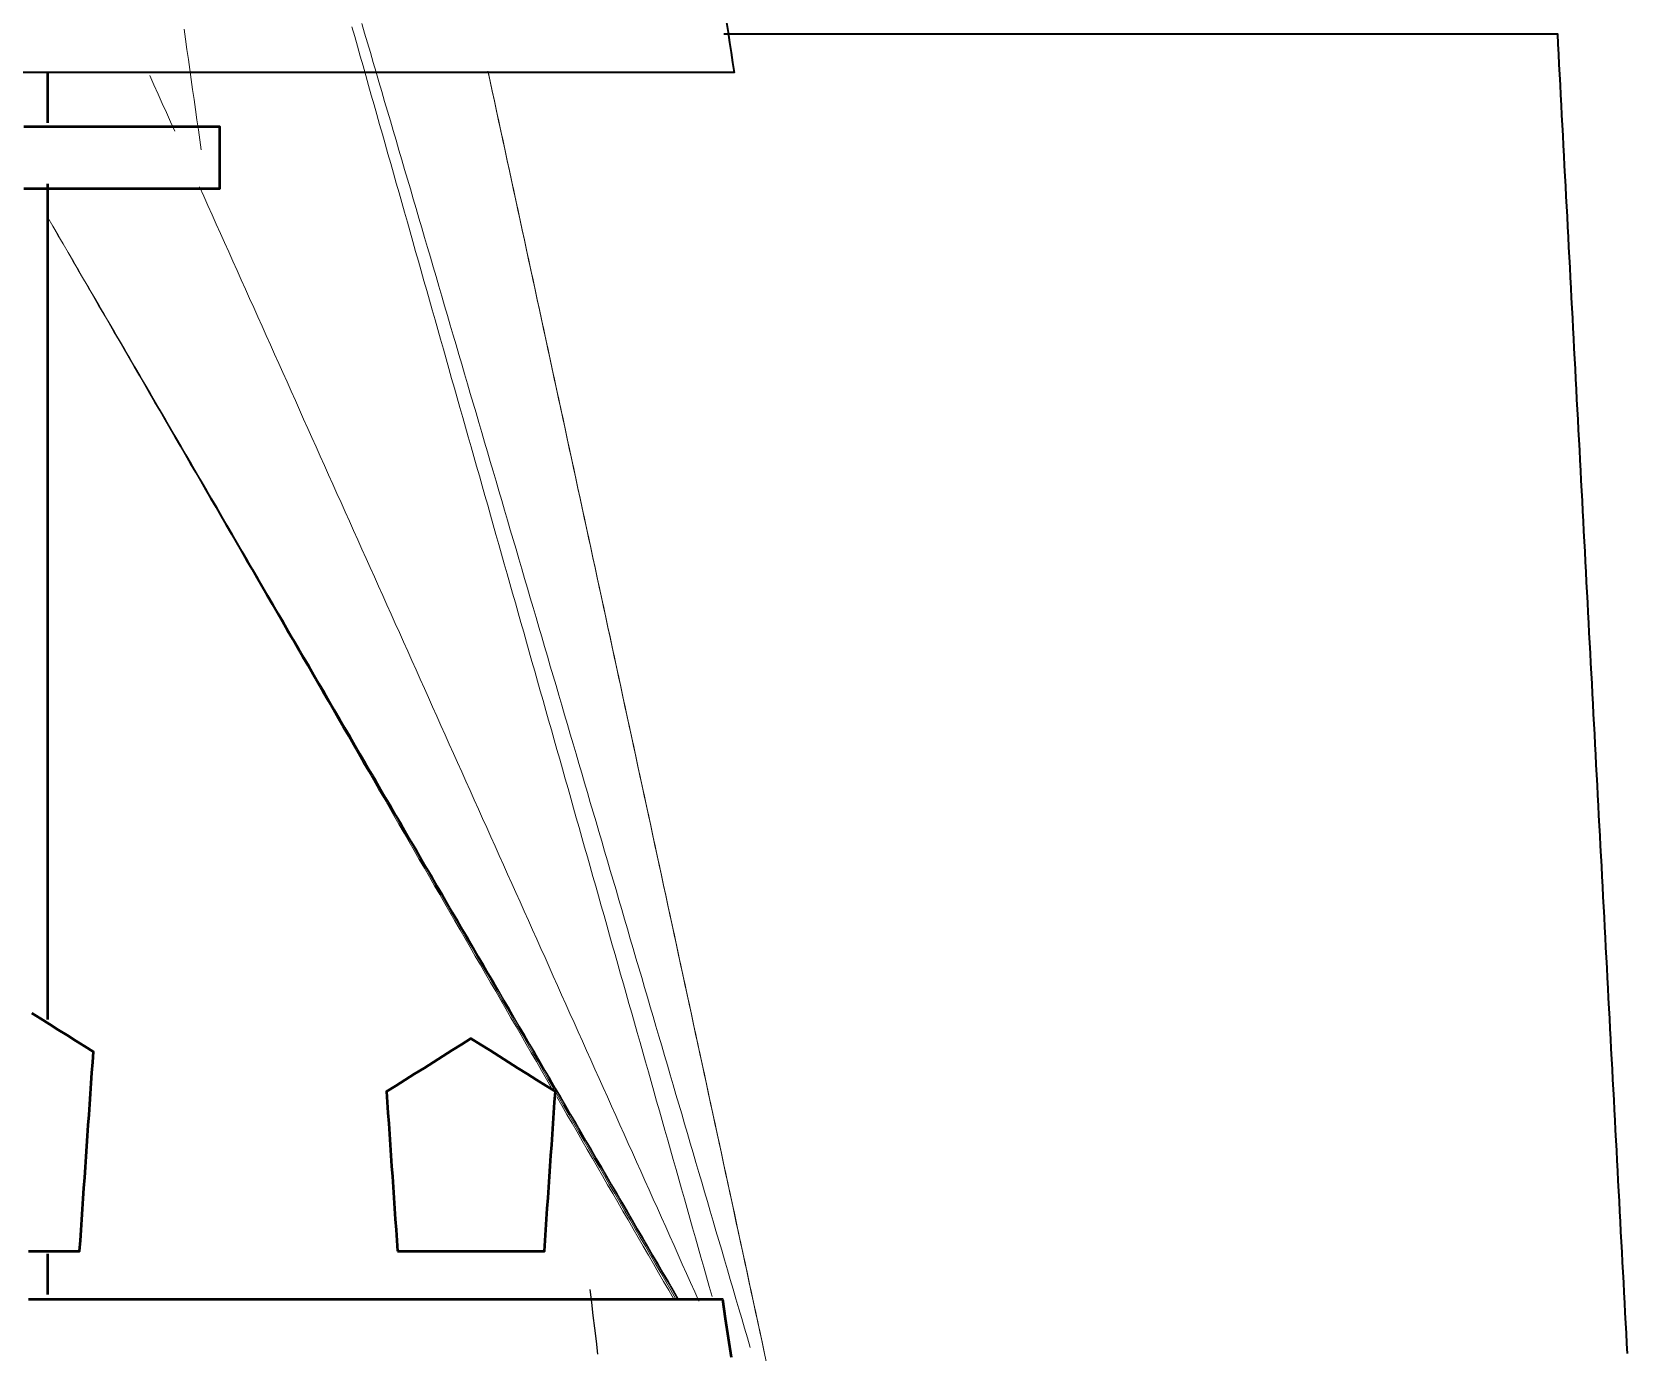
# Model space of a CAD drawing. Header units: millimetres. Extents: x 0 to 89100, y 0 to 63000.
# Drawn here: x 37728 to 45983, y 26877 to 33711 of the extents above; entities that cross this region are included whole.
import ezdxf

# ---------------------------------------------------------------- set-up
doc = ezdxf.new("R2010")
doc.units = ezdxf.units.MM
doc.header["$LTSCALE"] = 150
for name, color, linetype, lineweight in [('外形', 7, 'Continuous', 50), ('帆', 30, 'Continuous', 35), ('索具', 94, 'Continuous', 13), ('細部', 7, 'Continuous', 25)]:
    doc.layers.add(name, color=color, linetype=linetype, lineweight=lineweight)

msp = doc.modelspace()

# ---------------------------------------------------------------- linework, layer by layer
at = {"layer": '外形'}
for points in [[(37810, 33239.8), (37810, 33292.5), (37810, 33345.3), (37810, 33398), (37810, 33450.7), (37810, 33503.5)], [(37686.7, 32900), (37740, 32900), (37793.3, 32900), (37846.7, 32900), (37900, 32900), (37953.3, 32900), (38006.7, 32900), (38060, 32900), (38113.3, 32900), (38166.7, 32900), (38220, 32900), (38273.3, 32900), (38326.7, 32900), (38380, 32900), (38433.3, 32900), (38486.7, 32900), (38540, 32900), (38593.3, 32900), (38646.7, 32900), (38700, 32900), (38700, 32953.3), (38700, 33006.7), (38700, 33060), (38700, 33113.3), (38700, 33166.7), (38700, 33220), (38646.7, 33220), (38593.3, 33220), (38540, 33220), (38486.7, 33220), (38433.3, 33220), (38380, 33220), (38326.7, 33220), (38273.3, 33220), (38220, 33220), (38166.7, 33220), (38113.3, 33220), (38060, 33220), (38006.7, 33220), (37953.3, 33220), (37900, 33220), (37846.7, 33220), (37793.3, 33220), (37740, 33220), (37686.7, 33220)], [(37810, 28599), (37810, 28651.7), (37810, 28704.5), (37810, 28757.2), (37810, 28810), (37810, 28862.7), (37810, 28915.4), (37810, 28968.2), (37810, 29020.9), (37810, 29073.6), (37810, 29126.4), (37810, 29179.1), (37810, 29231.8), (37810, 29284.6), (37810, 29337.3), (37810, 29390), (37810, 29442.8), (37810, 29495.5), (37810, 29548.3), (37810, 29601), (37810, 29653.7), (37810, 29706.5), (37810, 29759.2), (37810, 29811.9), (37810, 29864.7), (37810, 29917.4), (37810, 29970.1), (37810, 30022.9), (37810, 30075.6), (37810, 30128.4), (37810, 30181.1), (37810, 30233.8), (37810, 30286.6), (37810, 30339.3), (37810, 30392), (37810, 30444.8), (37810, 30497.5), (37810, 30550.2), (37810, 30603), (37810, 30655.7), (37810, 30708.5), (37810, 30761.2), (37810, 30813.9), (37810, 30866.7), (37810, 30919.4), (37810, 30972.1), (37810, 31024.9), (37810, 31077.6), (37810, 31130.3), (37810, 31183.1), (37810, 31235.8), (37810, 31288.6), (37810, 31341.3), (37810, 31394), (37810, 31446.8), (37810, 31499.5), (37810, 31552.2), (37810, 31605), (37810, 31657.7), (37810, 31710.4), (37810, 31763.2), (37810, 31815.9), (37810, 31868.7), (37810, 31921.4), (37810, 31974.1), (37810, 32026.9), (37810, 32079.6), (37810, 32132.3), (37810, 32185.1), (37810, 32237.8), (37810, 32290.5), (37810, 32343.3), (37810, 32396), (37810, 32448.8), (37810, 32501.5), (37810, 32554.2), (37810, 32607), (37810, 32659.7), (37810, 32712.4), (37810, 32765.2), (37810, 32817.9), (37810, 32870.6), (37810, 32923.4)], [(37711.1, 27400), (37763.9, 27400), (37816.7, 27400), (37869.4, 27400), (37922.2, 27400), (37975, 27400), (37978.8, 27454.3), (37982.5, 27508.6), (37986.2, 27562.8), (37990, 27617.1), (37993.8, 27671.4), (37997.5, 27725.7), (38001.2, 27779.9), (38005, 27834.2), (38008.8, 27888.5), (38012.5, 27942.8), (38016.2, 27997), (38020, 28051.3), (38023.8, 28105.6), (38027.5, 28159.9), (38031.2, 28214.1), (38035, 28268.4), (38038.8, 28322.7), (38042.5, 28377), (38046.2, 28431.2), (38000.7, 28459.9), (37955.2, 28488.5), (37909.7, 28517.2), (37864.2, 28545.8), (37818.6, 28574.5), (37773.1, 28603.1), (37727.6, 28631.8)], [(39620, 27400), (39674.3, 27400), (39728.6, 27400), (39782.9, 27400), (39837.1, 27400), (39891.4, 27400), (39945.7, 27400), (40000, 27400), (40054.3, 27400), (40108.6, 27400), (40162.9, 27400), (40217.1, 27400), (40271.4, 27400), (40325.7, 27400), (40380, 27400), (40383.8, 27455), (40387.6, 27510), (40391.4, 27565), (40395.2, 27620), (40399, 27675), (40402.8, 27730), (40406.6, 27785), (40410.4, 27840), (40414.2, 27895), (40418, 27950), (40421.8, 28005), (40425.6, 28060), (40429.4, 28115), (40433.2, 28170), (40437, 28225), (40388.4, 28255.6), (40339.9, 28286.1), (40291.3, 28316.7), (40242.8, 28347.2), (40194.2, 28377.8), (40145.7, 28408.3), (40097.1, 28438.9), (40048.6, 28469.4), (40000, 28500), (39951.4, 28469.4), (39902.9, 28438.9), (39854.3, 28408.3), (39805.8, 28377.8), (39757.2, 28347.2), (39708.7, 28316.7), (39660.1, 28286.1), (39611.6, 28255.6), (39563, 28225), (39566.8, 28170), (39570.6, 28115), (39574.4, 28060), (39578.2, 28005), (39582, 27950), (39585.8, 27895), (39589.6, 27840), (39593.4, 27785), (39597.2, 27730), (39601, 27675), (39604.8, 27620), (39608.6, 27565), (39612.4, 27510), (39616.2, 27455), (39620, 27400)], [(37810, 27175.1), (37810, 27227.9), (37810, 27280.6), (37810, 27333.3), (37810, 27386.1)], [(37711.2, 27150), (37764, 27150), (37816.8, 27150), (37869.6, 27150), (37922.4, 27150), (37975.2, 27150), (38028, 27150), (38080.8, 27150), (38133.6, 27150), (38186.4, 27150), (38239.2, 27150), (38292, 27150), (38344.8, 27150), (38397.6, 27150), (38450.4, 27150), (38503.2, 27150), (38556, 27150), (38608.8, 27150), (38661.6, 27150), (38714.4, 27150), (38767.2, 27150), (38820, 27150), (38872.8, 27150), (38925.6, 27150), (38978.4, 27150), (39031.2, 27150), (39084, 27150), (39136.8, 27150), (39189.6, 27150), (39242.4, 27150), (39295.2, 27150), (39348, 27150), (39400.8, 27150), (39453.6, 27150), (39506.4, 27150), (39559.2, 27150), (39612, 27150), (39664.8, 27150), (39717.6, 27150), (39770.4, 27150), (39823.2, 27150), (39876, 27150), (39928.8, 27150), (39981.6, 27150), (40034.4, 27150), (40087.2, 27150), (40140, 27150), (40192.8, 27150), (40245.6, 27150), (40298.4, 27150), (40351.2, 27150), (40404, 27150), (40456.8, 27150), (40509.6, 27150), (40562.4, 27150), (40615.2, 27150), (40668, 27150), (40720.8, 27150), (40773.6, 27150), (40826.4, 27150), (40879.2, 27150), (40932, 27150), (40984.8, 27150), (41037.6, 27150), (41090.4, 27150), (41143.2, 27150), (41196, 27150), (41248.8, 27150), (41301.6, 27150), (41316.3, 27050), (41331.1, 26950), (41345.9, 26850)]]:
    msp.add_lwpolyline(points, dxfattribs=at)
at = {"layer": '帆'}
for points in [[(41322.2, 33759.8), (41330.3, 33707.8), (41338.3, 33655.9), (41346.3, 33603.9), (41354.3, 33552), (41362.4, 33500), (41309.8, 33500), (41257.1, 33500), (41204.5, 33500), (41151.9, 33500), (41099.3, 33500), (41046.7, 33500), (40994.1, 33500), (40941.4, 33500), (40888.8, 33500), (40836.2, 33500), (40783.6, 33500), (40731, 33500), (40678.4, 33500), (40625.7, 33500), (40573.1, 33500), (40520.5, 33500), (40467.9, 33500), (40415.3, 33500), (40362.7, 33500), (40310, 33500), (40257.4, 33500), (40204.8, 33500), (40152.2, 33500), (40099.6, 33500), (40047, 33500), (39994.3, 33500), (39941.7, 33500), (39889.1, 33500), (39836.5, 33500), (39783.9, 33500), (39731.2, 33500), (39678.6, 33500), (39626, 33500), (39573.4, 33500), (39520.8, 33500), (39468.2, 33500), (39415.5, 33500), (39362.9, 33500), (39310.3, 33500), (39257.7, 33500), (39205.1, 33500), (39152.5, 33500), (39099.8, 33500), (39047.2, 33500), (38994.6, 33500), (38942, 33500), (38889.4, 33500), (38836.8, 33500), (38784.1, 33500), (38731.5, 33500), (38678.9, 33500), (38626.3, 33500), (38573.7, 33500), (38521.1, 33500), (38468.4, 33500), (38415.8, 33500), (38363.2, 33500), (38310.6, 33500), (38258, 33500), (38205.4, 33500), (38152.7, 33500), (38100.1, 33500), (38047.5, 33500), (37994.9, 33500), (37942.3, 33500), (37889.7, 33500), (37837, 33500), (37784.4, 33500), (37731.8, 33500), (37679.2, 33500)], [(41308.7, 33700), (41361.3, 33700), (41413.9, 33700), (41466.5, 33700), (41519.1, 33700), (41571.7, 33700), (41624.3, 33700), (41676.9, 33700), (41729.5, 33700), (41782.1, 33700), (41834.7, 33700), (41887.3, 33700), (41939.9, 33700), (41992.5, 33700), (42045.1, 33700), (42097.7, 33700), (42150.3, 33700), (42202.9, 33700), (42255.5, 33700), (42308.1, 33700), (42360.7, 33700), (42413.3, 33700), (42465.9, 33700), (42518.5, 33700), (42571.1, 33700), (42623.7, 33700), (42676.3, 33700), (42728.9, 33700), (42781.5, 33700), (42834.1, 33700), (42886.7, 33700), (42939.3, 33700), (42991.9, 33700), (43044.5, 33700), (43097.1, 33700), (43149.7, 33700), (43202.3, 33700), (43254.9, 33700), (43307.5, 33700), (43360.1, 33700), (43412.7, 33700), (43465.3, 33700), (43517.9, 33700), (43570.5, 33700), (43623.1, 33700), (43675.7, 33700), (43728.3, 33700), (43780.9, 33700), (43833.5, 33700), (43886.1, 33700), (43938.7, 33700), (43991.3, 33700), (44043.9, 33700), (44096.5, 33700), (44149.1, 33700), (44201.7, 33700), (44254.3, 33700), (44306.9, 33700), (44359.5, 33700), (44412.1, 33700), (44464.7, 33700), (44517.3, 33700), (44569.9, 33700), (44622.5, 33700), (44675.1, 33700), (44727.8, 33700), (44780.4, 33700), (44833, 33700), (44885.6, 33700), (44938.2, 33700), (44990.8, 33700), (45043.4, 33700), (45096, 33700), (45148.6, 33700), (45201.2, 33700), (45253.8, 33700), (45306.4, 33700), (45359, 33700), (45411.6, 33700), (45464.2, 33700), (45516.8, 33700), (45569.4, 33700), (45622, 33700), (45624.7, 33647.5), (45627.5, 33594.9), (45630.3, 33542.4), (45633.1, 33489.8), (45635.9, 33437.3), (45638.6, 33384.7), (45641.4, 33332.2), (45644.2, 33279.7), (45647, 33227.1), (45649.7, 33174.6), (45652.5, 33122), (45655.3, 33069.5), (45658.1, 33016.9), (45660.8, 32964.4), (45663.6, 32911.9), (45666.4, 32859.3), (45669.2, 32806.8), (45672, 32754.2), (45674.7, 32701.7), (45677.5, 32649.2), (45680.3, 32596.6), (45683.1, 32544.1), (45685.8, 32491.5), (45688.6, 32439), (45691.4, 32386.4), (45694.2, 32333.9), (45696.9, 32281.4), (45699.7, 32228.8), (45702.5, 32176.3), (45705.3, 32123.7), (45708, 32071.2), (45710.8, 32018.6), (45713.6, 31966.1), (45716.4, 31913.6), (45719.2, 31861), (45721.9, 31808.5), (45724.7, 31755.9), (45727.5, 31703.4), (45730.3, 31650.8), (45733, 31598.3), (45735.8, 31545.8), (45738.6, 31493.2), (45741.4, 31440.7), (45744.1, 31388.1), (45746.9, 31335.6), (45749.7, 31283.1), (45752.5, 31230.5), (45755.3, 31178), (45758, 31125.4), (45760.8, 31072.9), (45763.6, 31020.3), (45766.4, 30967.8), (45769.1, 30915.3), (45771.9, 30862.7), (45774.7, 30810.2), (45777.5, 30757.6), (45780.2, 30705.1), (45783, 30652.5), (45785.8, 30600), (45788.6, 30547.5), (45791.4, 30494.9), (45794.1, 30442.4), (45796.9, 30389.8), (45799.7, 30337.3), (45802.5, 30284.7), (45805.2, 30232.2), (45808, 30179.7), (45810.8, 30127.1), (45813.6, 30074.6), (45816.3, 30022), (45819.1, 29969.5), (45821.9, 29916.9), (45824.7, 29864.4), (45827.5, 29811.9), (45830.2, 29759.3), (45833, 29706.8), (45835.8, 29654.2), (45838.6, 29601.7), (45841.3, 29549.2), (45844.1, 29496.6), (45846.9, 29444.1), (45849.7, 29391.5), (45852.4, 29339), (45855.2, 29286.4), (45858, 29233.9), (45860.8, 29181.4), (45863.5, 29128.8), (45866.3, 29076.3), (45869.1, 29023.7), (45871.9, 28971.2), (45874.7, 28918.6), (45877.4, 28866.1), (45880.2, 28813.6), (45883, 28761), (45885.8, 28708.5), (45888.5, 28655.9), (45891.3, 28603.4), (45894.1, 28550.8), (45896.9, 28498.3), (45899.6, 28445.8), (45902.4, 28393.2), (45905.2, 28340.7), (45908, 28288.1), (45910.8, 28235.6), (45913.5, 28183.1), (45916.3, 28130.5), (45919.1, 28078), (45921.9, 28025.4), (45924.6, 27972.9), (45927.4, 27920.3), (45930.2, 27867.8), (45933, 27815.3), (45935.7, 27762.7), (45938.5, 27710.2), (45941.3, 27657.6), (45944.1, 27605.1), (45946.9, 27552.5), (45949.6, 27500), (45952.4, 27447.5), (45955.2, 27394.9), (45958, 27342.4), (45960.7, 27289.8), (45963.5, 27237.3), (45966.3, 27184.7), (45969.1, 27132.2), (45971.8, 27079.7), (45974.6, 27027.1), (45977.4, 26974.6), (45980.2, 26922), (45983, 26869.5)]]:
    msp.add_lwpolyline(points, dxfattribs=at)
at = {"layer": '索具'}
for points in [[(38604, 33100), (38596.7, 33152), (38589.3, 33204.1), (38582, 33256.1), (38574.6, 33308.1), (38567.3, 33360.2), (38559.9, 33412.2), (38552.6, 33464.2), (38545.2, 33516.3), (38537.9, 33568.3), (38530.5, 33620.3), (38523.2, 33672.4), (38515.8, 33724.4)], [(38604, 33100), (38596.7, 33152), (38589.3, 33204.1), (38582, 33256.1), (38574.6, 33308.1), (38567.3, 33360.2), (38559.9, 33412.2), (38552.6, 33464.2), (38545.2, 33516.3), (38537.9, 33568.3), (38530.5, 33620.3), (38523.2, 33672.4), (38515.8, 33724.4)], [(38604, 33100), (38596.7, 33152), (38589.3, 33204.1), (38582, 33256.1), (38574.6, 33308.1), (38567.3, 33360.2), (38559.9, 33412.2), (38552.6, 33464.2), (38545.2, 33516.3), (38537.9, 33568.3), (38530.5, 33620.3), (38523.2, 33672.4), (38515.8, 33724.4)], [(39384.2, 33737.1), (39398.5, 33686.6), (39412.8, 33636), (39427.2, 33585.5), (39441.5, 33534.9), (39455.8, 33484.4), (39470.2, 33433.8), (39484.5, 33383.3), (39498.8, 33332.7), (39513.2, 33282.2), (39527.5, 33231.6), (39541.8, 33181.1), (39556.2, 33130.5), (39570.5, 33080), (39584.9, 33029.4), (39599.2, 32978.9), (39613.5, 32928.3), (39627.9, 32877.8), (39642.2, 32827.2), (39656.5, 32776.7), (39670.9, 32726.1), (39685.2, 32675.6), (39699.5, 32625), (39713.9, 32574.4), (39728.2, 32523.9), (39742.5, 32473.3), (39756.9, 32422.8), (39771.2, 32372.2), (39785.5, 32321.7), (39799.9, 32271.1), (39814.2, 32220.6), (39828.5, 32170), (39842.9, 32119.5), (39857.2, 32068.9), (39871.5, 32018.4), (39885.9, 31967.8), (39900.2, 31917.3), (39914.6, 31866.7), (39928.9, 31816.2), (39943.2, 31765.6), (39957.6, 31715.1), (39971.9, 31664.5), (39986.2, 31614), (40000.6, 31563.4), (40014.9, 31512.9), (40029.2, 31462.3), (40043.6, 31411.8), (40057.9, 31361.2), (40072.2, 31310.7), (40086.6, 31260.1), (40100.9, 31209.6), (40115.2, 31159), (40129.6, 31108.5), (40143.9, 31057.9), (40158.2, 31007.4), (40172.6, 30956.8), (40186.9, 30906.2), (40201.2, 30855.7), (40215.6, 30805.1), (40229.9, 30754.6), (40244.3, 30704), (40258.6, 30653.5), (40272.9, 30602.9), (40287.3, 30552.4), (40301.6, 30501.8), (40315.9, 30451.3), (40330.3, 30400.7), (40344.6, 30350.2), (40358.9, 30299.6), (40373.3, 30249.1), (40387.6, 30198.5), (40401.9, 30148), (40416.3, 30097.4), (40430.6, 30046.9), (40444.9, 29996.3), (40459.3, 29945.8), (40473.6, 29895.2), (40487.9, 29844.7), (40502.3, 29794.1), (40516.6, 29743.6), (40530.9, 29693), (40545.3, 29642.5), (40559.6, 29591.9), (40574, 29541.4), (40588.3, 29490.8), (40602.6, 29440.3), (40617, 29389.7), (40631.3, 29339.2), (40645.6, 29288.6), (40660, 29238.1), (40674.3, 29187.5), (40688.6, 29136.9), (40703, 29086.4), (40717.3, 29035.8), (40731.6, 28985.3), (40746, 28934.7), (40760.3, 28884.2), (40774.6, 28833.6), (40789, 28783.1), (40803.3, 28732.5), (40817.6, 28682), (40832, 28631.4), (40846.3, 28580.9), (40860.6, 28530.3), (40875, 28479.8), (40889.3, 28429.2), (40903.7, 28378.7), (40918, 28328.1), (40932.3, 28277.6), (40946.7, 28227), (40961, 28176.5), (40975.3, 28125.9), (40989.7, 28075.4), (41004, 28024.8), (41018.3, 27974.3), (41032.7, 27923.7), (41047, 27873.2), (41061.3, 27822.6), (41075.7, 27772.1), (41090, 27721.5), (41104.3, 27671), (41118.7, 27620.4), (41133, 27569.9), (41147.3, 27519.3), (41161.7, 27468.8), (41176, 27418.2), (41190.3, 27367.6), (41204.7, 27317.1), (41219, 27266.5), (41233.4, 27216), (41247.7, 27165.4)], [(39435.1, 33754.4), (39449.9, 33704), (39464.7, 33653.6), (39479.5, 33603.2), (39494.2, 33552.8), (39509, 33502.4), (39523.8, 33452), (39538.6, 33401.6), (39553.4, 33351.2), (39568.1, 33300.8), (39582.9, 33250.4), (39597.7, 33200), (39612.5, 33149.6), (39627.3, 33099.2), (39642, 33048.8), (39656.8, 32998.4), (39671.6, 32948), (39686.4, 32897.6), (39701.2, 32847.2), (39716, 32796.8), (39730.7, 32746.4), (39745.5, 32696), (39760.3, 32645.6), (39775.1, 32595.2), (39789.9, 32544.8), (39804.6, 32494.4), (39819.4, 32444), (39834.2, 32393.6), (39849, 32343.2), (39863.8, 32292.8), (39878.6, 32242.4), (39893.3, 32192), (39908.1, 32141.6), (39922.9, 32091.2), (39937.7, 32040.8), (39952.5, 31990.4), (39967.2, 31940), (39982, 31889.6), (39996.8, 31839.2), (40011.6, 31788.8), (40026.4, 31738.4), (40041.2, 31688), (40055.9, 31637.6), (40070.7, 31587.2), (40085.5, 31536.8), (40100.3, 31486.4), (40115.1, 31436), (40129.8, 31385.6), (40144.6, 31335.2), (40159.4, 31284.8), (40174.2, 31234.4), (40189, 31184), (40203.8, 31133.6), (40218.5, 31083.2), (40233.3, 31032.8), (40248.1, 30982.4), (40262.9, 30932), (40277.7, 30881.6), (40292.4, 30831.2), (40307.2, 30780.8), (40322, 30730.4), (40336.8, 30680), (40351.6, 30629.6), (40366.3, 30579.2), (40381.1, 30528.8), (40395.9, 30478.4), (40410.7, 30428), (40425.5, 30377.6), (40440.3, 30327.2), (40455, 30276.8), (40469.8, 30226.4), (40484.6, 30176), (40499.4, 30125.6), (40514.2, 30075.2), (40528.9, 30024.8), (40543.7, 29974.4), (40558.5, 29924), (40573.3, 29873.6), (40588.1, 29823.2), (40602.9, 29772.8), (40617.6, 29722.4), (40632.4, 29672), (40647.2, 29621.6), (40662, 29571.2), (40676.8, 29520.8), (40691.5, 29470.4), (40706.3, 29420), (40721.1, 29369.6), (40735.9, 29319.2), (40750.7, 29268.8), (40765.5, 29218.4), (40780.2, 29168), (40795, 29117.6), (40809.8, 29067.2), (40824.6, 29016.8), (40839.4, 28966.4), (40854.1, 28916), (40868.9, 28865.6), (40883.7, 28815.2), (40898.5, 28764.8), (40913.3, 28714.4), (40928.1, 28664), (40942.8, 28613.6), (40957.6, 28563.2), (40972.4, 28512.8), (40987.2, 28462.4), (41002, 28412), (41016.7, 28361.6), (41031.5, 28311.2), (41046.3, 28260.8), (41061.1, 28210.4), (41075.9, 28160), (41090.6, 28109.6), (41105.4, 28059.2), (41120.2, 28008.8), (41135, 27958.4), (41149.8, 27908), (41164.6, 27857.6), (41179.3, 27807.2), (41194.1, 27756.8), (41208.9, 27706.4), (41223.7, 27656), (41238.5, 27605.6), (41253.2, 27555.2), (41268, 27504.8), (41282.8, 27454.4), (41297.6, 27404), (41312.4, 27353.6), (41327.2, 27303.2), (41341.9, 27252.8), (41356.7, 27202.4), (41371.5, 27152), (41386.3, 27101.6), (41401.1, 27051.2), (41415.8, 27000.8), (41430.6, 26950.4), (41445.4, 26900)], [(38466.8, 33196.5), (38445.3, 33244.5), (38423.7, 33292.6), (38402.2, 33340.6), (38380.7, 33388.7), (38359.1, 33436.8), (38337.6, 33484.8)], [(38466.8, 33196.5), (38445.3, 33244.5), (38423.7, 33292.6), (38402.2, 33340.6), (38380.7, 33388.7), (38359.1, 33436.8), (38337.6, 33484.8)], [(38466.8, 33196.5), (38445.3, 33244.5), (38423.7, 33292.6), (38402.2, 33340.6), (38380.7, 33388.7), (38359.1, 33436.8), (38337.6, 33484.8)], [(40088, 33507.5), (40099.1, 33456.1), (40110.2, 33404.8), (40121.2, 33353.4), (40132.3, 33302), (40143.4, 33250.6), (40154.5, 33199.2), (40165.6, 33147.8), (40176.6, 33096.4), (40187.7, 33045.1), (40198.8, 32993.7), (40209.9, 32942.3), (40221, 32890.9), (40232, 32839.5), (40243.1, 32788.1), (40254.2, 32736.7), (40265.3, 32685.4), (40276.4, 32634), (40287.4, 32582.6), (40298.5, 32531.2), (40309.6, 32479.8), (40320.7, 32428.4), (40331.8, 32377), (40342.9, 32325.7), (40353.9, 32274.3), (40365, 32222.9), (40376.1, 32171.5), (40387.2, 32120.1), (40398.3, 32068.7), (40409.3, 32017.3), (40420.4, 31965.9), (40431.5, 31914.6), (40442.6, 31863.2), (40453.7, 31811.8), (40464.7, 31760.4), (40475.8, 31709), (40486.9, 31657.6), (40498, 31606.2), (40509.1, 31554.9), (40520.1, 31503.5), (40531.2, 31452.1), (40542.3, 31400.7), (40553.4, 31349.3), (40564.5, 31297.9), (40575.5, 31246.5), (40586.6, 31195.2), (40597.7, 31143.8), (40608.8, 31092.4), (40619.9, 31041), (40630.9, 30989.6), (40642, 30938.2), (40653.1, 30886.8), (40664.2, 30835.5), (40675.3, 30784.1), (40686.3, 30732.7), (40697.4, 30681.3), (40708.5, 30629.9), (40719.6, 30578.5), (40730.7, 30527.1), (40741.8, 30475.8), (40752.8, 30424.4), (40763.9, 30373), (40775, 30321.6), (40786.1, 30270.2), (40797.2, 30218.8), (40808.2, 30167.4), (40819.3, 30116.1), (40830.4, 30064.7), (40841.5, 30013.3), (40852.6, 29961.9), (40863.6, 29910.5), (40874.7, 29859.1), (40885.8, 29807.7), (40896.9, 29756.3), (40908, 29705), (40919, 29653.6), (40930.1, 29602.2), (40941.2, 29550.8), (40952.3, 29499.4), (40963.4, 29448), (40974.4, 29396.6), (40985.5, 29345.3), (40996.6, 29293.9), (41007.7, 29242.5), (41018.8, 29191.1), (41029.8, 29139.7), (41040.9, 29088.3), (41052, 29036.9), (41063.1, 28985.6), (41074.2, 28934.2), (41085.2, 28882.8), (41096.3, 28831.4), (41107.4, 28780), (41118.5, 28728.6), (41129.6, 28677.2), (41140.7, 28625.9), (41151.7, 28574.5), (41162.8, 28523.1), (41173.9, 28471.7), (41185, 28420.3), (41196.1, 28368.9), (41207.1, 28317.5), (41218.2, 28266.2), (41229.3, 28214.8), (41240.4, 28163.4), (41251.5, 28112), (41262.5, 28060.6), (41273.6, 28009.2), (41284.7, 27957.8), (41295.8, 27906.4), (41306.9, 27855.1), (41317.9, 27803.7), (41329, 27752.3), (41340.1, 27700.9), (41351.2, 27649.5), (41362.3, 27598.1), (41373.3, 27546.7), (41384.4, 27495.4), (41395.5, 27444), (41406.6, 27392.6), (41417.7, 27341.2), (41428.7, 27289.8), (41439.8, 27238.4), (41450.9, 27187), (41462, 27135.7), (41473.1, 27084.3), (41484.1, 27032.9), (41495.2, 26981.5), (41506.3, 26930.1), (41517.4, 26878.7), (41528.5, 26827.3)], [(40088.5, 33506), (40099.5, 33454.6), (40110.6, 33403.2), (40121.7, 33351.8), (40132.8, 33300.4), (40143.9, 33249), (40155, 33197.6), (40166, 33146.2), (40177.1, 33094.8), (40188.2, 33043.4), (40199.3, 32992), (40210.4, 32940.6), (40221.5, 32889.2), (40232.5, 32837.8), (40243.6, 32786.5), (40254.7, 32735.1), (40265.8, 32683.7), (40276.9, 32632.3), (40288, 32580.9), (40299, 32529.5), (40310.1, 32478.1), (40321.2, 32426.7), (40332.3, 32375.3), (40343.4, 32323.9), (40354.4, 32272.5), (40365.5, 32221.1), (40376.6, 32169.7), (40387.7, 32118.3), (40398.8, 32066.9), (40409.9, 32015.6), (40420.9, 31964.2), (40432, 31912.8), (40443.1, 31861.4), (40454.2, 31810), (40465.3, 31758.6), (40476.4, 31707.2), (40487.4, 31655.8), (40498.5, 31604.4), (40509.6, 31553), (40520.7, 31501.6), (40531.8, 31450.2), (40542.9, 31398.8), (40553.9, 31347.4), (40565, 31296), (40576.1, 31244.6), (40587.2, 31193.3), (40598.3, 31141.9), (40609.4, 31090.5), (40620.4, 31039.1), (40631.5, 30987.7), (40642.6, 30936.3), (40653.7, 30884.9), (40664.8, 30833.5), (40675.8, 30782.1), (40686.9, 30730.7), (40698, 30679.3), (40709.1, 30627.9), (40720.2, 30576.5), (40731.3, 30525.1), (40742.3, 30473.7), (40753.4, 30422.4), (40764.5, 30371), (40775.6, 30319.6), (40786.7, 30268.2), (40797.8, 30216.8), (40808.8, 30165.4), (40819.9, 30114), (40831, 30062.6), (40842.1, 30011.2), (40853.2, 29959.8), (40864.3, 29908.4), (40875.3, 29857), (40886.4, 29805.6), (40897.5, 29754.2), (40908.6, 29702.8), (40919.7, 29651.4), (40930.8, 29600.1), (40941.8, 29548.7), (40952.9, 29497.3), (40964, 29445.9), (40975.1, 29394.5), (40986.2, 29343.1), (40997.2, 29291.7), (41008.3, 29240.3), (41019.4, 29188.9), (41030.5, 29137.5), (41041.6, 29086.1), (41052.7, 29034.7), (41063.7, 28983.3), (41074.8, 28931.9), (41085.9, 28880.5), (41097, 28829.2), (41108.1, 28777.8), (41119.2, 28726.4), (41130.2, 28675), (41141.3, 28623.6), (41152.4, 28572.2), (41163.5, 28520.8), (41174.6, 28469.4), (41185.7, 28418), (41196.7, 28366.6), (41207.8, 28315.2), (41218.9, 28263.8), (41230, 28212.4), (41241.1, 28161), (41252.2, 28109.6), (41263.2, 28058.2), (41274.3, 28006.9), (41285.4, 27955.5), (41296.5, 27904.1), (41307.6, 27852.7), (41318.6, 27801.3), (41329.7, 27749.9), (41340.8, 27698.5), (41351.9, 27647.1), (41363, 27595.7), (41374.1, 27544.3), (41385.1, 27492.9), (41396.2, 27441.5), (41407.3, 27390.1), (41418.4, 27338.7), (41429.5, 27287.3), (41440.6, 27236), (41451.6, 27184.6), (41462.7, 27133.2), (41473.8, 27081.8), (41484.9, 27030.4), (41496, 26979), (41507.1, 26927.6), (41518.1, 26876.2)], [(41180, 27140.3), (41158.5, 27188.4), (41136.9, 27236.5), (41115.4, 27284.5), (41093.9, 27332.6), (41072.3, 27380.6), (41050.8, 27428.7), (41029.3, 27476.8), (41007.7, 27524.8), (40986.2, 27572.9), (40964.7, 27621), (40943.1, 27669), (40921.6, 27717.1), (40900.1, 27765.2), (40878.5, 27813.2), (40857, 27861.3), (40835.5, 27909.4), (40813.9, 27957.4), (40792.4, 28005.5), (40770.9, 28053.5), (40749.3, 28101.6), (40727.8, 28149.7), (40706.3, 28197.7), (40684.7, 28245.8), (40663.2, 28293.9), (40641.7, 28341.9), (40620.1, 28390), (40598.6, 28438.1), (40577.1, 28486.1), (40555.5, 28534.2), (40534, 28582.3), (40512.5, 28630.3), (40490.9, 28678.4), (40469.4, 28726.5), (40447.9, 28774.5), (40426.3, 28822.6), (40404.8, 28870.6), (40383.3, 28918.7), (40361.7, 28966.8), (40340.2, 29014.8), (40318.7, 29062.9), (40297.1, 29111), (40275.6, 29159), (40254.1, 29207.1), (40232.5, 29255.2), (40211, 29303.2), (40189.5, 29351.3), (40167.9, 29399.4), (40146.4, 29447.4), (40124.9, 29495.5), (40103.3, 29543.5), (40081.8, 29591.6), (40060.3, 29639.7), (40038.7, 29687.7), (40017.2, 29735.8), (39995.7, 29783.9), (39974.1, 29831.9), (39952.6, 29880), (39931.1, 29928.1), (39909.5, 29976.1), (39888, 30024.2), (39866.5, 30072.3), (39844.9, 30120.3), (39823.4, 30168.4), (39801.9, 30216.5), (39780.3, 30264.5), (39758.8, 30312.6), (39737.3, 30360.6), (39715.7, 30408.7), (39694.2, 30456.8), (39672.7, 30504.8), (39651.1, 30552.9), (39629.6, 30601), (39608.1, 30649), (39586.5, 30697.1), (39565, 30745.2), (39543.5, 30793.2), (39521.9, 30841.3), (39500.4, 30889.4), (39478.9, 30937.4), (39457.3, 30985.5), (39435.8, 31033.5), (39414.3, 31081.6), (39392.7, 31129.7), (39371.2, 31177.7), (39349.7, 31225.8), (39328.1, 31273.9), (39306.6, 31321.9), (39285.1, 31370), (39263.5, 31418.1), (39242, 31466.1), (39220.5, 31514.2), (39198.9, 31562.3), (39177.4, 31610.3), (39155.9, 31658.4), (39134.3, 31706.5), (39112.8, 31754.5), (39091.3, 31802.6), (39069.7, 31850.6), (39048.2, 31898.7), (39026.7, 31946.8), (39005.1, 31994.8), (38983.6, 32042.9), (38962.1, 32091), (38940.5, 32139), (38919, 32187.1), (38897.5, 32235.2), (38875.9, 32283.2), (38854.4, 32331.3), (38832.9, 32379.4), (38811.3, 32427.4), (38789.8, 32475.5), (38768.3, 32523.5), (38746.7, 32571.6), (38725.2, 32619.7), (38703.7, 32667.7), (38682.1, 32715.8), (38660.6, 32763.9), (38639.1, 32811.9), (38617.5, 32860), (38596, 32908.1)], [(41180, 27140.3), (41158.5, 27188.4), (41136.9, 27236.5), (41115.4, 27284.5), (41093.9, 27332.6), (41072.3, 27380.6), (41050.8, 27428.7), (41029.3, 27476.8), (41007.7, 27524.8), (40986.2, 27572.9), (40964.7, 27621), (40943.1, 27669), (40921.6, 27717.1), (40900.1, 27765.2), (40878.5, 27813.2), (40857, 27861.3), (40835.5, 27909.4), (40813.9, 27957.4), (40792.4, 28005.5), (40770.9, 28053.5), (40749.3, 28101.6), (40727.8, 28149.7), (40706.3, 28197.7), (40684.7, 28245.8), (40663.2, 28293.9), (40641.7, 28341.9), (40620.1, 28390), (40598.6, 28438.1), (40577.1, 28486.1), (40555.5, 28534.2), (40534, 28582.3), (40512.5, 28630.3), (40490.9, 28678.4), (40469.4, 28726.5), (40447.9, 28774.5), (40426.3, 28822.6), (40404.8, 28870.6), (40383.3, 28918.7), (40361.7, 28966.8), (40340.2, 29014.8), (40318.7, 29062.9), (40297.1, 29111), (40275.6, 29159), (40254.1, 29207.1), (40232.5, 29255.2), (40211, 29303.2), (40189.5, 29351.3), (40167.9, 29399.4), (40146.4, 29447.4), (40124.9, 29495.5), (40103.3, 29543.5), (40081.8, 29591.6), (40060.3, 29639.7), (40038.7, 29687.7), (40017.2, 29735.8), (39995.7, 29783.9), (39974.1, 29831.9), (39952.6, 29880), (39931.1, 29928.1), (39909.5, 29976.1), (39888, 30024.2), (39866.5, 30072.3), (39844.9, 30120.3), (39823.4, 30168.4), (39801.9, 30216.5), (39780.3, 30264.5), (39758.8, 30312.6), (39737.3, 30360.6), (39715.7, 30408.7), (39694.2, 30456.8), (39672.7, 30504.8), (39651.1, 30552.9), (39629.6, 30601), (39608.1, 30649), (39586.5, 30697.1), (39565, 30745.2), (39543.5, 30793.2), (39521.9, 30841.3), (39500.4, 30889.4), (39478.9, 30937.4), (39457.3, 30985.5), (39435.8, 31033.5), (39414.3, 31081.6), (39392.7, 31129.7), (39371.2, 31177.7), (39349.7, 31225.8), (39328.1, 31273.9), (39306.6, 31321.9), (39285.1, 31370), (39263.5, 31418.1), (39242, 31466.1), (39220.5, 31514.2), (39198.9, 31562.3), (39177.4, 31610.3), (39155.9, 31658.4), (39134.3, 31706.5), (39112.8, 31754.5), (39091.3, 31802.6), (39069.7, 31850.6), (39048.2, 31898.7), (39026.7, 31946.8), (39005.1, 31994.8), (38983.6, 32042.9), (38962.1, 32091), (38940.5, 32139), (38919, 32187.1), (38897.5, 32235.2), (38875.9, 32283.2), (38854.4, 32331.3), (38832.9, 32379.4), (38811.3, 32427.4), (38789.8, 32475.5), (38768.3, 32523.5), (38746.7, 32571.6), (38725.2, 32619.7), (38703.7, 32667.7), (38682.1, 32715.8), (38660.6, 32763.9), (38639.1, 32811.9), (38617.5, 32860), (38596, 32908.1)], [(41180, 27140.3), (41158.5, 27188.4), (41136.9, 27236.5), (41115.4, 27284.5), (41093.9, 27332.6), (41072.3, 27380.6), (41050.8, 27428.7), (41029.3, 27476.8), (41007.7, 27524.8), (40986.2, 27572.9), (40964.7, 27621), (40943.1, 27669), (40921.6, 27717.1), (40900.1, 27765.2), (40878.5, 27813.2), (40857, 27861.3), (40835.5, 27909.4), (40813.9, 27957.4), (40792.4, 28005.5), (40770.9, 28053.5), (40749.3, 28101.6), (40727.8, 28149.7), (40706.3, 28197.7), (40684.7, 28245.8), (40663.2, 28293.9), (40641.7, 28341.9), (40620.1, 28390), (40598.6, 28438.1), (40577.1, 28486.1), (40555.5, 28534.2), (40534, 28582.3), (40512.5, 28630.3), (40490.9, 28678.4), (40469.4, 28726.5), (40447.9, 28774.5), (40426.3, 28822.6), (40404.8, 28870.6), (40383.3, 28918.7), (40361.7, 28966.8), (40340.2, 29014.8), (40318.7, 29062.9), (40297.1, 29111), (40275.6, 29159), (40254.1, 29207.1), (40232.5, 29255.2), (40211, 29303.2), (40189.5, 29351.3), (40167.9, 29399.4), (40146.4, 29447.4), (40124.9, 29495.5), (40103.3, 29543.5), (40081.8, 29591.6), (40060.3, 29639.7), (40038.7, 29687.7), (40017.2, 29735.8), (39995.7, 29783.9), (39974.1, 29831.9), (39952.6, 29880), (39931.1, 29928.1), (39909.5, 29976.1), (39888, 30024.2), (39866.5, 30072.3), (39844.9, 30120.3), (39823.4, 30168.4), (39801.9, 30216.5), (39780.3, 30264.5), (39758.8, 30312.6), (39737.3, 30360.6), (39715.7, 30408.7), (39694.2, 30456.8), (39672.7, 30504.8), (39651.1, 30552.9), (39629.6, 30601), (39608.1, 30649), (39586.5, 30697.1), (39565, 30745.2), (39543.5, 30793.2), (39521.9, 30841.3), (39500.4, 30889.4), (39478.9, 30937.4), (39457.3, 30985.5), (39435.8, 31033.5), (39414.3, 31081.6), (39392.7, 31129.7), (39371.2, 31177.7), (39349.7, 31225.8), (39328.1, 31273.9), (39306.6, 31321.9), (39285.1, 31370), (39263.5, 31418.1), (39242, 31466.1), (39220.5, 31514.2), (39198.9, 31562.3), (39177.4, 31610.3), (39155.9, 31658.4), (39134.3, 31706.5), (39112.8, 31754.5), (39091.3, 31802.6), (39069.7, 31850.6), (39048.2, 31898.7), (39026.7, 31946.8), (39005.1, 31994.8), (38983.6, 32042.9), (38962.1, 32091), (38940.5, 32139), (38919, 32187.1), (38897.5, 32235.2), (38875.9, 32283.2), (38854.4, 32331.3), (38832.9, 32379.4), (38811.3, 32427.4), (38789.8, 32475.5), (38768.3, 32523.5), (38746.7, 32571.6), (38725.2, 32619.7), (38703.7, 32667.7), (38682.1, 32715.8), (38660.6, 32763.9), (38639.1, 32811.9), (38617.5, 32860), (38596, 32908.1)], [(40417.7, 28243.8), (40391.4, 28289.3), (40365, 28334.8), (40338.7, 28380.3), (40312.4, 28425.9), (40286, 28471.4), (40259.7, 28516.9), (40233.3, 28562.4), (40207, 28607.9), (40180.6, 28653.4), (40154.3, 28699), (40128, 28744.5), (40101.6, 28790), (40075.3, 28835.5), (40048.9, 28881), (40022.6, 28926.6), (39996.3, 28972.1), (39969.9, 29017.6), (39943.6, 29063.1), (39917.2, 29108.6), (39890.9, 29154.1), (39864.6, 29199.7), (39838.2, 29245.2), (39811.9, 29290.7), (39785.5, 29336.2), (39759.2, 29381.7), (39732.9, 29427.2), (39706.5, 29472.8), (39680.2, 29518.3), (39653.8, 29563.8), (39627.5, 29609.3), (39601.2, 29654.8), (39574.8, 29700.3), (39548.5, 29745.9), (39522.1, 29791.4), (39495.8, 29836.9), (39469.5, 29882.4), (39443.1, 29927.9), (39416.8, 29973.4), (39390.4, 30019), (39364.1, 30064.5), (39337.8, 30110), (39311.4, 30155.5), (39285.1, 30201), (39258.7, 30246.6), (39232.4, 30292.1), (39206, 30337.6), (39179.7, 30383.1), (39153.4, 30428.6), (39127, 30474.1), (39100.7, 30519.7), (39074.3, 30565.2), (39048, 30610.7), (39021.7, 30656.2), (38995.3, 30701.7), (38969, 30747.2), (38942.6, 30792.8), (38916.3, 30838.3), (38890, 30883.8), (38863.6, 30929.3), (38837.3, 30974.8), (38810.9, 31020.3), (38784.6, 31065.9), (38758.3, 31111.4), (38731.9, 31156.9), (38705.6, 31202.4), (38679.2, 31247.9), (38652.9, 31293.4), (38626.6, 31339), (38600.2, 31384.5), (38573.9, 31430), (38547.5, 31475.5), (38521.2, 31521), (38494.9, 31566.6), (38468.5, 31612.1), (38442.2, 31657.6), (38415.8, 31703.1), (38389.5, 31748.6), (38363.2, 31794.1), (38336.8, 31839.7), (38310.5, 31885.2), (38284.1, 31930.7), (38257.8, 31976.2), (38231.4, 32021.7), (38205.1, 32067.2), (38178.8, 32112.8), (38152.4, 32158.3), (38126.1, 32203.8), (38099.7, 32249.3), (38073.4, 32294.8), (38047.1, 32340.3), (38020.7, 32385.9), (37994.4, 32431.4), (37968, 32476.9), (37941.7, 32522.4), (37915.4, 32567.9), (37889, 32613.4), (37862.7, 32659), (37836.3, 32704.5), (37810, 32750)], [(41061.1, 27151.4), (41034.7, 27196.9), (41008.3, 27242.4), (40981.8, 27287.9), (40955.4, 27333.4), (40929, 27379), (40902.5, 27424.5), (40876.1, 27470), (40849.7, 27515.5), (40823.2, 27561), (40796.8, 27606.6), (40770.4, 27652.1), (40744, 27697.6), (40717.5, 27743.1), (40691.1, 27788.6), (40664.7, 27834.1), (40638.2, 27879.7), (40611.8, 27925.2), (40585.4, 27970.7), (40558.9, 28016.2), (40532.5, 28061.7), (40506.1, 28107.2), (40479.6, 28152.8), (40453.2, 28198.3), (40426.8, 28243.8), (40400.3, 28289.3), (40373.9, 28334.8), (40347.5, 28380.3), (40321, 28425.9), (40294.6, 28471.4), (40268.2, 28516.9), (40241.7, 28562.4), (40215.3, 28607.9), (40188.9, 28653.4), (40162.4, 28699), (40136, 28744.5), (40109.6, 28790), (40083.2, 28835.5), (40056.7, 28881), (40030.3, 28926.6), (40003.9, 28972.1), (39977.4, 29017.6), (39951, 29063.1), (39924.6, 29108.6), (39898.1, 29154.1), (39871.7, 29199.7), (39845.3, 29245.2), (39818.8, 29290.7), (39792.4, 29336.2), (39766, 29381.7), (39739.5, 29427.2), (39713.1, 29472.8), (39686.7, 29518.3), (39660.2, 29563.8), (39633.8, 29609.3), (39607.4, 29654.8), (39580.9, 29700.3), (39554.5, 29745.9), (39528.1, 29791.4), (39501.6, 29836.9), (39475.2, 29882.4), (39448.8, 29927.9), (39422.4, 29973.4), (39395.9, 30019), (39369.5, 30064.5), (39343.1, 30110), (39316.6, 30155.5), (39290.2, 30201), (39263.8, 30246.6), (39237.3, 30292.1), (39210.9, 30337.6), (39184.5, 30383.1), (39158, 30428.6), (39131.6, 30474.1), (39105.2, 30519.7), (39078.7, 30565.2), (39052.3, 30610.7), (39025.9, 30656.2), (38999.4, 30701.7), (38973, 30747.2), (38946.6, 30792.8), (38920.1, 30838.3), (38893.7, 30883.8), (38867.3, 30929.3), (38840.8, 30974.8), (38814.4, 31020.3), (38788, 31065.9), (38761.6, 31111.4), (38735.1, 31156.9), (38708.7, 31202.4), (38682.3, 31247.9), (38655.8, 31293.4), (38629.4, 31339), (38603, 31384.5), (38576.5, 31430), (38550.1, 31475.5), (38523.7, 31521), (38497.2, 31566.6), (38470.8, 31612.1), (38444.4, 31657.6), (38417.9, 31703.1), (38391.5, 31748.6), (38365.1, 31794.1), (38338.6, 31839.7), (38312.2, 31885.2), (38285.8, 31930.7), (38259.3, 31976.2), (38232.9, 32021.7), (38206.5, 32067.2), (38180, 32112.8), (38153.6, 32158.3), (38127.2, 32203.8), (38100.8, 32249.3), (38074.3, 32294.8), (38047.9, 32340.3), (38021.5, 32385.9), (37995, 32431.4), (37968.6, 32476.9), (37942.2, 32522.4), (37915.7, 32567.9), (37889.3, 32613.4), (37862.9, 32659), (37836.4, 32704.5), (37810, 32750)], [(41069.3, 27151.4), (41042.8, 27196.9), (41016.3, 27242.4), (40989.8, 27287.9), (40963.3, 27333.4), (40936.8, 27379), (40910.3, 27424.5), (40883.8, 27470), (40857.3, 27515.5), (40830.8, 27561), (40804.3, 27606.6), (40777.8, 27652.1), (40751.3, 27697.6), (40724.8, 27743.1), (40698.3, 27788.6), (40671.8, 27834.1), (40645.3, 27879.7), (40618.8, 27925.2), (40592.3, 27970.7), (40565.8, 28016.2), (40539.3, 28061.7), (40512.8, 28107.2), (40486.3, 28152.8), (40459.8, 28198.3), (40433.3, 28243.8), (40406.8, 28289.3), (40380.3, 28334.8), (40353.8, 28380.3), (40327.3, 28425.9), (40300.8, 28471.4), (40274.3, 28516.9), (40247.8, 28562.4), (40221.3, 28607.9), (40194.8, 28653.4), (40168.3, 28699), (40141.8, 28744.5), (40115.3, 28790), (40088.8, 28835.5), (40062.3, 28881), (40035.8, 28926.6), (40009.3, 28972.1), (39982.8, 29017.6), (39956.3, 29063.1), (39929.8, 29108.6), (39903.3, 29154.1), (39876.9, 29199.7), (39850.4, 29245.2), (39823.9, 29290.7), (39797.4, 29336.2), (39770.9, 29381.7), (39744.4, 29427.2), (39717.9, 29472.8), (39691.4, 29518.3), (39664.9, 29563.8), (39638.4, 29609.3), (39611.9, 29654.8), (39585.4, 29700.3), (39558.9, 29745.9), (39532.4, 29791.4), (39505.9, 29836.9), (39479.4, 29882.4), (39452.9, 29927.9), (39426.4, 29973.4), (39399.9, 30019), (39373.4, 30064.5), (39346.9, 30110), (39320.4, 30155.5), (39293.9, 30201), (39267.4, 30246.6), (39240.9, 30292.1), (39214.4, 30337.6), (39187.9, 30383.1), (39161.4, 30428.6), (39134.9, 30474.1), (39108.4, 30519.7), (39081.9, 30565.2), (39055.4, 30610.7), (39028.9, 30656.2), (39002.4, 30701.7), (38975.9, 30747.2), (38949.4, 30792.8), (38922.9, 30838.3), (38896.4, 30883.8), (38869.9, 30929.3), (38843.4, 30974.8), (38816.9, 31020.3), (38790.4, 31065.9), (38763.9, 31111.4), (38737.4, 31156.9), (38710.9, 31202.4), (38684.4, 31247.9), (38657.9, 31293.4), (38631.4, 31339), (38604.9, 31384.5), (38578.4, 31430), (38551.9, 31475.5), (38525.4, 31521), (38499, 31566.6), (38472.5, 31612.1), (38446, 31657.6), (38419.5, 31703.1), (38393, 31748.6), (38366.5, 31794.1), (38340, 31839.7), (38313.5, 31885.2), (38287, 31930.7), (38260.5, 31976.2), (38234, 32021.7), (38207.5, 32067.2), (38181, 32112.8), (38154.5, 32158.3), (38128, 32203.8), (38101.5, 32249.3), (38075, 32294.8), (38048.5, 32340.3), (38022, 32385.9), (37995.5, 32431.4), (37969, 32476.9), (37942.5, 32522.4), (37916, 32567.9), (37889.5, 32613.4), (37863, 32659), (37836.5, 32704.5), (37810, 32750)], [(41074.8, 27151.4), (41048.3, 27196.9), (41021.7, 27242.4), (40995.2, 27287.9), (40968.7, 27333.4), (40942.1, 27379), (40915.6, 27424.5), (40889, 27470), (40862.5, 27515.5), (40835.9, 27561), (40809.4, 27606.6), (40782.9, 27652.1), (40756.3, 27697.6), (40729.8, 27743.1), (40703.2, 27788.6), (40676.7, 27834.1), (40650.1, 27879.7), (40623.6, 27925.2), (40597.1, 27970.7), (40570.5, 28016.2), (40544, 28061.7), (40517.4, 28107.2), (40490.9, 28152.8), (40464.3, 28198.3), (40437.8, 28243.8), (40411.2, 28289.3), (40384.7, 28334.8), (40358.2, 28380.3), (40331.6, 28425.9), (40305.1, 28471.4), (40278.5, 28516.9), (40252, 28562.4), (40225.4, 28607.9), (40198.9, 28653.4), (40172.4, 28699), (40145.8, 28744.5), (40119.3, 28790), (40092.7, 28835.5), (40066.2, 28881), (40039.6, 28926.6), (40013.1, 28972.1), (39986.6, 29017.6), (39960, 29063.1), (39933.5, 29108.6), (39906.9, 29154.1), (39880.4, 29199.7), (39853.8, 29245.2), (39827.3, 29290.7), (39800.8, 29336.2), (39774.2, 29381.7), (39747.7, 29427.2), (39721.1, 29472.8), (39694.6, 29518.3), (39668, 29563.8), (39641.5, 29609.3), (39614.9, 29654.8), (39588.4, 29700.3), (39561.9, 29745.9), (39535.3, 29791.4), (39508.8, 29836.9), (39482.2, 29882.4), (39455.7, 29927.9), (39429.1, 29973.4), (39402.6, 30019), (39376.1, 30064.5), (39349.5, 30110), (39323, 30155.5), (39296.4, 30201), (39269.9, 30246.6), (39243.3, 30292.1), (39216.8, 30337.6), (39190.3, 30383.1), (39163.7, 30428.6), (39137.2, 30474.1), (39110.6, 30519.7), (39084.1, 30565.2), (39057.5, 30610.7), (39031, 30656.2), (39004.5, 30701.7), (38977.9, 30747.2), (38951.4, 30792.8), (38924.8, 30838.3), (38898.3, 30883.8), (38871.7, 30929.3), (38845.2, 30974.8), (38818.6, 31020.3), (38792.1, 31065.9), (38765.6, 31111.4), (38739, 31156.9), (38712.5, 31202.4), (38685.9, 31247.9), (38659.4, 31293.4), (38632.8, 31339), (38606.3, 31384.5), (38579.8, 31430), (38553.2, 31475.5), (38526.7, 31521), (38500.1, 31566.6), (38473.6, 31612.1), (38447, 31657.6), (38420.5, 31703.1), (38394, 31748.6), (38367.4, 31794.1), (38340.9, 31839.7), (38314.3, 31885.2), (38287.8, 31930.7), (38261.2, 31976.2), (38234.7, 32021.7), (38208.2, 32067.2), (38181.6, 32112.8), (38155.1, 32158.3), (38128.5, 32203.8), (38102, 32249.3), (38075.4, 32294.8), (38048.9, 32340.3), (38022.3, 32385.9), (37995.8, 32431.4), (37969.3, 32476.9), (37942.7, 32522.4), (37916.2, 32567.9), (37889.6, 32613.4), (37863.1, 32659), (37836.5, 32704.5), (37810, 32750)], [(41049.9, 27151.4), (41023.5, 27196.9), (40997.2, 27242.4), (40970.9, 27287.9), (40944.5, 27333.4), (40918.2, 27379), (40891.8, 27424.5), (40865.5, 27470), (40839.2, 27515.5), (40812.8, 27561), (40786.5, 27606.6), (40760.1, 27652.1), (40733.8, 27697.6), (40707.5, 27743.1), (40681.1, 27788.6), (40654.8, 27834.1), (40628.4, 27879.7), (40602.1, 27925.2), (40575.8, 27970.7), (40549.4, 28016.2), (40523.1, 28061.7), (40496.7, 28107.2), (40470.4, 28152.8), (40444.1, 28198.3)]]:
    msp.add_lwpolyline(points, dxfattribs=at)
at = {"layer": '細部'}
msp.add_lwpolyline([(40657.2, 26866.7), (40649.1, 26933.3), (40640.9, 27000), (40632.9, 27066.7), (40624.8, 27133.3), (40616.7, 27200)], dxfattribs=at)

doc.saveas('drawing.dxf')
